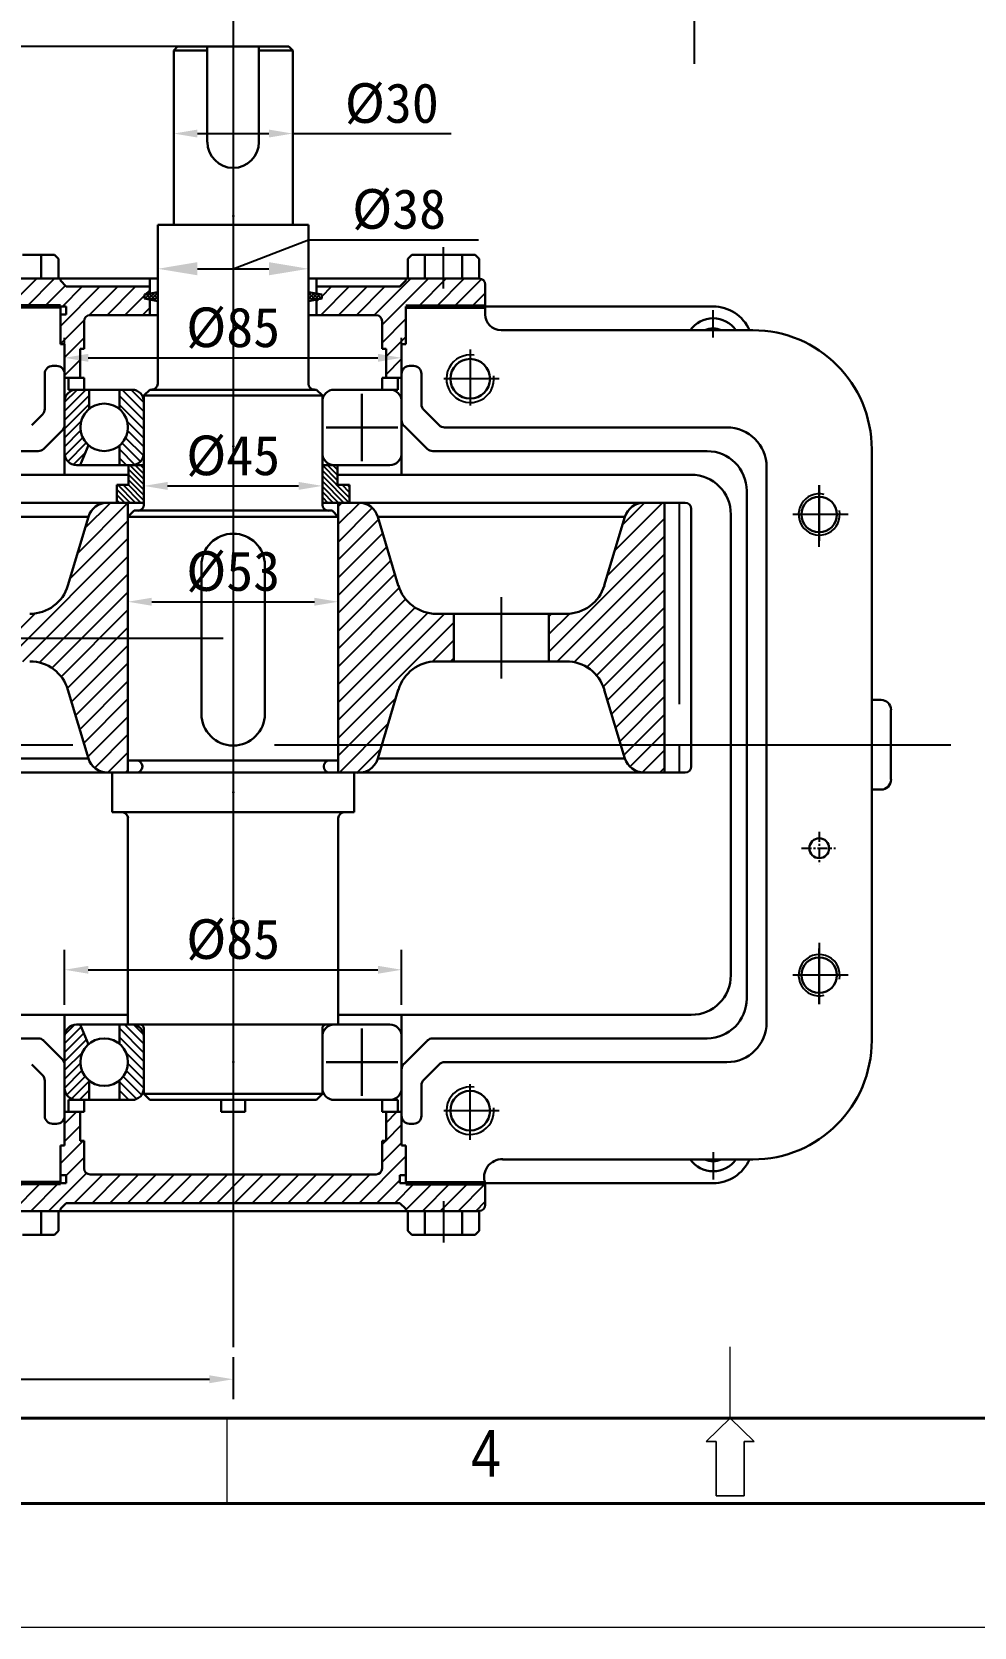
# Model space of a CAD drawing. Header units: millimetres. Extents: x 918 to 1207, y 512 to 723.
# Drawn here: x 1017.1 to 1076.5, y 512.5 to 613 of the extents above; entities that cross this region are included whole.
import ezdxf
from ezdxf.enums import TextEntityAlignment as Align

# ---------------------------------------------------------------- set-up
doc = ezdxf.new("R2010")
doc.units = ezdxf.units.MM
doc.header["$PDSIZE"] = -1
doc.linetypes.add('CENTER', pattern=[10.16, 6.35, -1.27, 1.27, -1.27])
doc.linetypes.add('CENTERX2', pattern=[20.32, 12.7, -2.54, 2.54, -2.54])
doc.layers.get('0').update_dxf_attribs({"lineweight": 30})
doc.layers.add('中心线', color=1, linetype='CENTER')
doc.layers.add('细线', color=7, linetype='Continuous')
for name, color, linetype, lineweight in [('特粗线', 7, 'Continuous', 60), ('粗实线', 7, 'Continuous', 40), ('细实线', 7, 'Continuous', 18)]:
    doc.layers.add(name, color=color, linetype=linetype, lineweight=lineweight)
doc.styles.add('SEACAD_arial_ttf', font='arial.ttf', dxfattribs={"height": 0.2})
doc.dimstyles.new('ISO-25', dxfattribs={"dimtxt": 2.5, "dimasz": 1.5, "dimexe": 1.25, "dimexo": 0.625, "dimtad": 1, "dimdec": 0, "dimlfac": 4, "dimtxsty": 'Standard', "dimcen": 2.5, "dimadec": 0, "dimazin": 0, "dimtfac": 1, "dimtdec": 0, "dimtmove": 0, "dimatfit": 3, "dimfxl": 1, "dimarcsym": 0})

# ---------------------------------------------------------------- blocks, each defined once
blk = doc.blocks.new('*D63')
at = {"layer": 'Defpoints', "color": 0, "transparency": 16777216}
for p in [(992.31, 530.1), (1029.81, 530.1), (1029.81, 528.08)]:
    blk.add_point(p, dxfattribs=at)
at = {"layer": '细线', "color": 0, "lineweight": -2, "transparency": 16777216}
for p, q in [((992.31, 529.48), (992.31, 526.83)), ((1029.81, 529.48), (1029.81, 526.83)), ((993.81, 528.08), (1028.31, 528.08))]:
    blk.add_line(p, q, dxfattribs=at)
at = {"layer": '细线', "color": 0, "transparency": 16777216}
for points in [[(993.81, 528.33), (993.81, 527.83), (992.31, 528.08)], [(1028.31, 528.33), (1028.31, 527.83), (1029.81, 528.08)]]:
    blk.add_solid(points, dxfattribs=at)
at = {"layer": '细线', "color": 0, "transparency": 16777216, "insert": (1011.06, 529.96), "char_height": 2.5, "attachment_point": 5}
blk.add_mtext('%%c150', dxfattribs=at)
blk = doc.blocks.new('*D64')
at = {"layer": 'Defpoints', "color": 0, "transparency": 16777216}
for p in [(935.98, 612.06), (1029.81, 612.06), (1029.81, 574.75)]:
    blk.add_point(p, dxfattribs=at)
at = {"layer": '细线', "color": 0, "lineweight": -2, "transparency": 16777216}
for p, q in [((1029.18, 612.06), (934.73, 612.06)), ((935.98, 576.25), (935.98, 610.56)), ((1029.18, 574.75), (934.73, 574.75))]:
    blk.add_line(p, q, dxfattribs=at)
at = {"layer": '细线', "color": 0, "transparency": 16777216}
for points in [[(935.73, 610.56), (936.23, 610.56), (935.98, 612.06)], [(935.73, 576.25), (936.23, 576.25), (935.98, 574.75)]]:
    blk.add_solid(points, dxfattribs=at)
at = {"layer": '细线', "color": 0, "transparency": 16777216, "insert": (934.1, 597.23), "char_height": 2.5, "attachment_point": 5, "rotation": 90}
blk.add_mtext('%%c149', dxfattribs=at)
blk = doc.blocks.new('*D66')
at = {"layer": 'Defpoints', "color": 0, "transparency": 16777216}
for p in [(1026.06, 611.81), (1033.56, 611.81), (1033.56, 606.57)]:
    blk.add_point(p, dxfattribs=at)
at = {"layer": '细线', "color": 0, "lineweight": -2, "transparency": 16777216}
for p, q in [((1026.06, 611.18), (1026.06, 605.32)), ((1033.56, 611.18), (1033.56, 605.32)), ((1027.56, 606.57), (1032.06, 606.57)), ((1033.56, 606.57), (1043.56, 606.57))]:
    blk.add_line(p, q, dxfattribs=at)
at = {"layer": '细线', "color": 0, "transparency": 16777216}
for points in [[(1027.56, 606.82), (1027.56, 606.32), (1026.06, 606.57)], [(1032.06, 606.82), (1032.06, 606.32), (1033.56, 606.57)]]:
    blk.add_solid(points, dxfattribs=at)
at = {"layer": '细线', "color": 0, "transparency": 16777216, "insert": (1039.81, 608.44), "char_height": 2.5, "attachment_point": 5}
blk.add_mtext('%%c30', dxfattribs=at)
blk = doc.blocks.new('*D67')
at = {"layer": 'Defpoints', "color": 0, "transparency": 16777216}
for p in [(1024.18, 589.68), (1035.43, 589.68), (1035.43, 584.37)]:
    blk.add_point(p, dxfattribs=at)
at = {"layer": '细线', "color": 0, "lineweight": -2, "transparency": 16777216}
for p, q in [((1024.18, 589.06), (1024.18, 583.12)), ((1035.43, 589.06), (1035.43, 583.12)), ((1025.68, 584.37), (1033.93, 584.37))]:
    blk.add_line(p, q, dxfattribs=at)
at = {"layer": '细线', "color": 0, "transparency": 16777216}
for points in [[(1025.68, 584.62), (1025.68, 584.12), (1024.18, 584.37)], [(1033.93, 584.62), (1033.93, 584.12), (1035.43, 584.37)]]:
    blk.add_solid(points, dxfattribs=at)
at = {"layer": '细线', "color": 0, "transparency": 16777216, "insert": (1029.81, 586.24), "char_height": 2.5, "attachment_point": 5}
blk.add_mtext('%%c45', dxfattribs=at)
blk = doc.blocks.new('*D68')
at = {"layer": 'Defpoints', "color": 0, "transparency": 16777216}
for p in [(1036.43, 577.07), (1023.18, 567.07), (1036.43, 567.07)]:
    blk.add_point(p, dxfattribs=at)
at = {"layer": '细线', "color": 0, "lineweight": -2, "transparency": 16777216}
for p, q in [((1023.18, 567.7), (1023.18, 578.32)), ((1036.43, 567.7), (1036.43, 578.32)), ((1024.68, 577.07), (1034.93, 577.07))]:
    blk.add_line(p, q, dxfattribs=at)
at = {"layer": '细线', "color": 0, "transparency": 16777216}
for points in [[(1024.68, 577.32), (1024.68, 576.82), (1023.18, 577.07)], [(1034.93, 577.32), (1034.93, 576.82), (1036.43, 577.07)]]:
    blk.add_solid(points, dxfattribs=at)
at = {"layer": '细线', "color": 0, "transparency": 16777216, "insert": (1029.81, 578.95), "char_height": 2.5, "attachment_point": 5}
blk.add_mtext('%%c53', dxfattribs=at)
blk = doc.blocks.new('*D69')
at = {"layer": 'Defpoints', "color": 0, "transparency": 16777216}
for p in [(1040.43, 553.88), (1019.18, 551.04), (1040.43, 551.04)]:
    blk.add_point(p, dxfattribs=at)
at = {"layer": '细线', "color": 0, "lineweight": -2, "transparency": 16777216}
for p, q in [((1019.18, 551.67), (1019.18, 555.13)), ((1040.43, 551.67), (1040.43, 555.13)), ((1020.68, 553.88), (1038.93, 553.88))]:
    blk.add_line(p, q, dxfattribs=at)
at = {"layer": '细线', "color": 0, "transparency": 16777216}
for points in [[(1020.68, 554.13), (1020.68, 553.63), (1019.18, 553.88)], [(1038.93, 554.13), (1038.93, 553.63), (1040.43, 553.88)]]:
    blk.add_solid(points, dxfattribs=at)
at = {"layer": '细线', "color": 0, "transparency": 16777216, "insert": (1029.81, 555.76), "char_height": 2.5, "attachment_point": 5}
blk.add_mtext('%%c85', dxfattribs=at)
blk = doc.blocks.new('*D74')
at = {"layer": 'Defpoints', "color": 0, "transparency": 16777216}
for p in [(1040.43, 592.44), (1019.18, 591.43), (1040.43, 591.43)]:
    blk.add_point(p, dxfattribs=at)
at = {"layer": '细线', "color": 0, "lineweight": -2, "transparency": 16777216}
for p, q in [((1019.18, 592.06), (1019.18, 593.69)), ((1040.43, 592.06), (1040.43, 593.69)), ((1020.68, 592.44), (1038.93, 592.44))]:
    blk.add_line(p, q, dxfattribs=at)
at = {"layer": '细线', "color": 0, "transparency": 16777216}
for points in [[(1020.68, 592.69), (1020.68, 592.19), (1019.18, 592.44)], [(1038.93, 592.69), (1038.93, 592.19), (1040.43, 592.44)]]:
    blk.add_solid(points, dxfattribs=at)
at = {"layer": '细线', "color": 0, "transparency": 16777216, "insert": (1029.81, 594.31), "char_height": 2.5, "attachment_point": 5}
blk.add_mtext('%%c85', dxfattribs=at)

msp = doc.modelspace()

# ---------------------------------------------------------------- hatches: boundary and pattern name
at = {"layer": '细线'}
h = msp.add_hatch(dxfattribs=at)
h.set_pattern_fill('ANSI31', color=256, scale=0.25)
h.set_pattern_definition([(45, (873.778, 493.07186), (-0.561266, 0.561266), [])])
h.paths.add_polyline_path([(962.75, 596.93), (956.27, 596.93), (955.89, 597.31), (955.89, 597.43), (951.27, 597.43, 0.414214), (950.89, 597.06), (950.89, 595.68), (955.89, 595.68), (956.27, 595.68), (956.27, 595.18), (955.89, 595.18), (955.89, 592.81), (956.25, 592.81), (956.25, 590.93), (957.14, 590.93), (957.14, 592.51), (957.39, 592.51), (957.39, 594.76, -0.414214), (957.77, 595.13), (962.75, 595.13)])
h.paths.add_polyline_path([(974.6, 597.06, 0.414214), (974.23, 597.43), (969.6, 597.43), (969.6, 597.31), (969.23, 596.93), (965.25, 596.93), (962.75, 596.93), (962.75, 595.13), (967.73, 595.13, -0.414214), (968.1, 594.76), (968.1, 592.51), (968.35, 592.51), (968.35, 590.93), (969.25, 590.93), (969.25, 592.81), (969.6, 592.81), (969.6, 595.18), (969.23, 595.18), (969.23, 595.68), (969.6, 595.68), (974.6, 595.68)])
h.paths.add_polyline_path([(992.31, 596.93), (983.68, 596.93), (983.31, 597.31), (983.31, 597.43), (978.68, 597.43, 0.414214), (978.31, 597.06), (978.31, 595.68), (983.31, 595.68), (983.68, 595.68), (983.68, 595.18), (983.31, 595.18), (983.31, 590.93), (984.56, 590.93), (984.56, 592.76), (984.81, 592.76), (984.81, 595.13, -0.414214), (985.18, 595.51), (992.31, 595.51)])
h.paths.add_polyline_path([(1006.31, 597.06, 0.414214), (1005.93, 597.43), (1001.31, 597.43), (1001.31, 597.31), (1000.93, 596.93), (992.31, 596.93), (992.31, 595.51), (999.43, 595.51, -0.414214), (999.81, 595.13), (999.81, 592.76), (1000.06, 592.76), (1000.06, 590.93), (1001.31, 590.93), (1001.31, 595.18), (1000.93, 595.18), (1000.93, 595.68), (1001.31, 595.68), (1006.31, 595.68)])
h.paths.add_polyline_path([(1024.56, 596.11), (1024.23, 596.17), (1024.23, 596.43), (1024.56, 596.49), (1024.56, 596.93), (1019.29, 596.93), (1018.92, 597.31), (1018.92, 597.43), (1014.29, 597.43, 0.414214), (1013.92, 597.06), (1013.92, 595.68), (1018.92, 595.68), (1019.29, 595.68), (1019.29, 595.18), (1018.92, 595.18), (1018.92, 593.31), (1019.18, 593.31), (1019.18, 591.18), (1020.17, 591.18), (1020.17, 593.01), (1020.42, 593.01), (1020.42, 594.76, -0.414214), (1020.79, 595.13), (1024.56, 595.13)])
h.paths.add_polyline_path([(1045.7, 597.06, 0.414214), (1045.32, 597.43), (1040.7, 597.43), (1040.7, 597.31), (1040.32, 596.93), (1035.06, 596.93), (1035.06, 596.49), (1035.39, 596.43), (1035.39, 596.17), (1035.06, 596.11), (1035.06, 595.13), (1038.82, 595.13, -0.414214), (1039.2, 594.76), (1039.2, 593.01), (1039.45, 593.01), (1039.45, 591.18), (1040.43, 591.18), (1040.43, 593.31), (1040.7, 593.31), (1040.7, 595.68), (1045.7, 595.68)])
edge = h.paths.add_edge_path()
edge.add_spline(control_points=[(961.39, 539.18), (961.42, 539.29), (961.44, 539.4), (961.45, 539.51)], knot_values=[279.245164, 279.245164, 279.245164, 279.245164, 280.663762, 280.663762, 280.663762, 280.663762], degree=3, periodic=0)
edge.add_spline(control_points=[(961.45, 539.51), (961.49, 539.71), (961.51, 539.91), (961.53, 540.11)], knot_values=[276.673071, 276.673071, 276.673071, 276.673071, 279.245164, 279.245164, 279.245164, 279.245164], degree=3, periodic=0)
edge.add_line((961.53, 540.11), (950.89, 540.11))
edge.add_line((950.89, 540.11), (950.89, 539.06))
edge.add_arc((951.27, 539.06), 0.375, 180, 270)
edge.add_line((951.27, 538.68), (955.89, 538.68))
edge.add_line((955.89, 538.68), (955.89, 538.81))
edge.add_line((955.89, 538.81), (956.27, 539.18))
edge.add_line((956.27, 539.18), (960.25, 539.18))
edge.add_line((960.25, 539.18), (961.39, 539.18))
h.paths.add_polyline_path([(974.6, 540.43), (969.6, 540.43), (969.23, 540.43), (969.23, 540.93), (969.6, 540.93), (969.6, 543.31), (969.25, 543.31), (969.25, 545.18), (968.35, 545.18), (968.35, 543.61), (968.1, 543.61), (968.1, 541.36, -0.414214), (967.73, 540.98), (965.5, 540.98), (965.5, 540.04), (965.83, 539.98), (965.83, 539.72), (965.5, 539.66), (965.5, 539.18), (969.23, 539.18), (969.6, 538.81), (969.6, 538.68), (974.23, 538.68, 0.414214), (974.6, 539.06)])
h.paths.add_polyline_path([(992.31, 540.61), (985.18, 540.61, -0.414214), (984.81, 540.98), (984.81, 543.36), (984.56, 543.36), (984.56, 545.18), (983.31, 545.18), (983.31, 540.93), (983.68, 540.93), (983.68, 540.43), (983.31, 540.43), (978.31, 540.43), (978.31, 539.06, 0.414214), (978.68, 538.68), (983.31, 538.68), (983.31, 538.81), (983.68, 539.18), (992.31, 539.18)])
h.paths.add_polyline_path([(1006.31, 540.43), (1001.31, 540.43), (1000.93, 540.43), (1000.93, 540.93), (1001.31, 540.93), (1001.31, 545.18), (1000.06, 545.18), (1000.06, 543.36), (999.81, 543.36), (999.81, 540.98, -0.414214), (999.43, 540.61), (992.31, 540.61), (992.31, 539.18), (1000.93, 539.18), (1001.31, 538.81), (1001.31, 538.68), (1005.93, 538.68, 0.414214), (1006.31, 539.06)])
h.paths.add_polyline_path([(1029.81, 540.98), (1020.79, 540.98, -0.414214), (1020.42, 541.36), (1020.42, 543.11), (1020.17, 543.11), (1020.17, 544.93), (1019.18, 544.93), (1019.18, 542.81), (1018.92, 542.81), (1018.92, 540.93), (1019.29, 540.93), (1019.29, 540.43), (1018.92, 540.43), (1013.92, 540.43), (1013.92, 539.06, 0.414214), (1014.29, 538.68), (1018.92, 538.68), (1018.92, 538.81), (1019.29, 539.18), (1029.81, 539.18)])
h.paths.add_polyline_path([(1045.7, 540.43), (1040.7, 540.43), (1040.32, 540.43), (1040.32, 540.93), (1040.7, 540.93), (1040.7, 542.81), (1040.43, 542.81), (1040.43, 544.93), (1039.45, 544.93), (1039.45, 543.11), (1039.2, 543.11), (1039.2, 541.36, -0.414214), (1038.82, 540.98), (1029.81, 540.98), (1029.81, 539.18), (1040.32, 539.18), (1040.7, 538.81), (1040.7, 538.68), (1045.32, 538.68, 0.414214), (1045.7, 539.06)])
h = msp.add_hatch(dxfattribs=at)
h.set_pattern_fill('ANSI37', color=256, scale=0.05)
h.set_pattern_definition([(45, (873.77803, 493.07186), (-0.1122532, 0.1122532), []), (135, (873.77803, 493.07186), (-0.1122532, -0.1122532), [])])
h.paths.add_polyline_path([(1035.39, 596.43), (1034.56, 596.58), (1034.56, 596.02), (1035.39, 596.17)])
h.paths.add_polyline_path([(1025.06, 596.58), (1024.23, 596.43), (1024.23, 596.17), (1025.06, 596.02)])
h = msp.add_hatch(dxfattribs=at)
h.set_pattern_fill('ANSI31', color=256, scale=0.125)
h.set_pattern_definition([(45, (873.77803, 493.07186), (-0.280633, 0.280633), [])])
h.paths.add_polyline_path([(957.37, 589.93), (957, 589.93, 0.414214), (956.25, 589.18), (956.25, 588.06), (956.93, 588.06, -0.248317), (957.37, 588.88)])
h.paths.add_polyline_path([(956.93, 588.06), (956.25, 588.06), (956.25, 586.93, 0.404901), (956.97, 586.18), (957.21, 587.37, -0.192255)])
h.paths.add_polyline_path([(984.85, 590.18), (984.06, 590.18, 0.414214), (983.31, 589.43), (983.31, 588.06), (984.37, 588.06, -0.231561), (984.85, 589.04)])
h.paths.add_polyline_path([(984.67, 587.24, -0.178973), (984.37, 588.06), (983.31, 588.06), (983.31, 586.68, 0.414214), (984.06, 585.93), (984.4, 585.93)])
h.paths.add_polyline_path([(984.4, 550.18), (984.06, 550.18, 0.414214), (983.31, 549.43), (983.31, 548.06), (984.37, 548.06, -0.178973), (984.67, 548.87)])
h.paths.add_polyline_path([(984.85, 547.07, -0.231561), (984.37, 548.06), (983.31, 548.06), (983.31, 546.68, 0.414214), (984.06, 545.93), (984.85, 545.93)])
h.paths.add_polyline_path([(1020.73, 589.21), (1020.73, 590.43), (1019.93, 590.43, 0.414214), (1019.18, 589.68), (1019.18, 588.06), (1020.18, 588.06, -0.223203)])
h.paths.add_polyline_path([(1020.18, 588.06), (1019.18, 588.06), (1019.18, 586.43, 0.414214), (1019.93, 585.68), (1020.17, 585.68), (1020.69, 586.94, -0.213833)])
h.paths.add_polyline_path([(1020.17, 550.43), (1019.93, 550.43, 0.414214), (1019.18, 549.68), (1019.18, 548.06), (1020.18, 548.06, -0.213833), (1020.69, 549.18)])
h.paths.add_polyline_path([(1020.73, 546.9, -0.223203), (1020.18, 548.06), (1019.18, 548.06), (1019.18, 546.43, 0.414214), (1019.93, 545.68), (1020.73, 545.68)])
h = msp.add_hatch(dxfattribs=at)
h.set_pattern_fill('ANSI31', color=256, scale=0.125, angle=90)
h.set_pattern_definition([(135, (873.77803, 493.07186), (-0.280633, -0.280633), [])])
h.paths.add_polyline_path([(987.18, 590.18), (986.39, 590.18), (986.39, 589.04, -0.231561), (986.87, 588.06), (987.93, 588.06), (987.93, 589.43, 0.414214)])
h.paths.add_polyline_path([(987.93, 588.06), (986.87, 588.06, -0.231561), (986.39, 587.07), (986.39, 585.93), (987.18, 585.93, 0.414214), (987.93, 586.68)])
h.paths.add_polyline_path([(987.93, 549.43, 0.414214), (987.18, 550.18), (986.39, 550.18), (986.39, 549.04, -0.231561), (986.87, 548.06), (987.93, 548.06)])
h.paths.add_polyline_path([(987.93, 548.06), (986.87, 548.06, -0.231561), (986.39, 547.07), (986.39, 545.93), (987.18, 545.93, 0.414214), (987.93, 546.68)])
h.paths.add_polyline_path([(958.87, 589.93), (958.5, 589.93), (958.5, 588.88, -0.248317), (958.93, 588.06), (959.62, 588.06), (959.62, 589.18, 0.414214)])
h.paths.add_polyline_path([(959.62, 588.06), (958.93, 588.06, -0.248317), (958.5, 587.23), (958.5, 586.18), (958.87, 586.18, 0.414214), (959.62, 586.93)])
h.paths.add_polyline_path([(1024.18, 589.68, 0.414214), (1023.43, 590.43), (1022.64, 590.43), (1022.64, 589.21, -0.223203), (1023.18, 588.06), (1024.18, 588.06)])
h.paths.add_polyline_path([(1024.18, 588.06), (1023.18, 588.06, -0.223203), (1022.64, 586.9), (1022.64, 585.68), (1023.43, 585.68, 0.414214), (1024.18, 586.43)])
h.paths.add_polyline_path([(1024.18, 548.06), (1023.18, 548.06, -0.223203), (1022.64, 546.9), (1022.64, 545.68), (1023.43, 545.68, 0.414214), (1024.18, 546.43)])
h.paths.add_polyline_path([(1024.18, 549.68, 0.414214), (1023.43, 550.43), (1023.18, 550.43), (1022.64, 550.43), (1022.64, 549.21, -0.223203), (1023.18, 548.06), (1024.18, 548.06)])
h = msp.add_hatch(dxfattribs=at)
h.set_pattern_fill('ANSI31', color=256, scale=0.075, angle=90)
h.set_pattern_definition([(135, (873.77803, 493.07186), (-0.1683798, -0.1683798), [])])
h.paths.add_polyline_path([(1023.22, 584.43), (1022.47, 584.43), (1022.47, 583.31), (1024.18, 583.31), (1024.18, 585.68), (1023.22, 585.68)])
h.paths.add_polyline_path([(1035.43, 583.31), (1037.14, 583.31), (1037.14, 584.43), (1036.39, 584.43), (1036.39, 585.68), (1035.43, 585.68)])
h = msp.add_hatch(dxfattribs=at)
h.set_pattern_fill('ANSI31', color=256, scale=0.25)
h.set_pattern_definition([(45, (992.3085, 549.0577), (-0.561266, 0.561266), [])])
h.paths.add_polyline_path([(1006.41, 578.09), (1005.12, 582.42, 0.331376), (1003.92, 583.31), (1002.62, 583.31), (1002.62, 566.31), (1003.92, 566.31, 0.331376), (1005.12, 567.2), (1006.41, 571.52, -0.331376), (1008.81, 573.31), (1009.9, 573.31), (1009.9, 576.31), (1008.81, 576.31, -0.331376)])
h.paths.add_polyline_path([(1019.39, 571.52), (1020.69, 567.2, 0.331376), (1021.88, 566.31), (1023.18, 566.31), (1023.18, 583.31), (1021.88, 583.31, 0.331376), (1020.69, 582.42), (1019.39, 578.09, -0.331376), (1017, 576.31), (1015.9, 576.31), (1015.9, 573.31), (1017, 573.31, -0.331376)])
h.paths.add_polyline_path([(1042.62, 573.31), (1043.71, 573.31), (1043.71, 576.31), (1042.62, 576.31, -0.331376), (1040.22, 578.09), (1038.93, 582.42, 0.331376), (1037.73, 583.31), (1036.43, 583.31), (1036.43, 566.31), (1037.73, 566.31, 0.331376), (1038.93, 567.2), (1040.22, 571.52, -0.331376)])
h.paths.add_polyline_path([(1050.81, 576.31), (1049.71, 576.31), (1049.71, 573.31), (1050.81, 573.31, -0.331376), (1053.2, 571.52), (1054.5, 567.2, 0.331376), (1055.7, 566.31), (1057, 566.31), (1057, 583.31), (1055.7, 583.31, 0.331376), (1054.5, 582.42), (1053.2, 578.09, -0.331376)])

# ---------------------------------------------------------------- linework, layer by layer
for p, q in [((1026.31, 612.06), (1026.06, 611.81)), ((1026.06, 611.81), (1026.06, 600.81)), ((1026.06, 611.81), (1028.18, 611.81)), ((1029.81, 612.06), (1026.31, 612.06)), ((1028.18, 612.06), (1028.18, 606.03)), ((1029.81, 612.06), (1033.31, 612.06)), ((1031.43, 612.06), (1031.43, 606.03)), ((1031.43, 611.81), (1033.56, 611.81)), ((1033.31, 612.06), (1033.56, 611.81)), ((1033.56, 611.81), (1033.56, 600.81)), ((1025.06, 600.81), (1025.68, 600.81)), ((1025.68, 600.81), (1033.93, 600.81)), ((1033.93, 600.81), (1034.56, 600.81)), ((1018.54, 598.93), (1016.54, 598.93)), ((1017.71, 597.43), (1017.71, 598.93)), ((1018.54, 598.93), (1018.79, 598.68)), ((1018.79, 597.43), (1018.79, 598.68)), ((1041.07, 598.93), (1040.82, 598.68)), ((1040.82, 597.43), (1040.82, 598.68)), ((1041.07, 598.93), (1043.07, 598.93)), ((1041.9, 597.43), (1041.9, 598.93)), ((1045.07, 598.93), (1043.07, 598.93)), ((1044.24, 597.43), (1044.24, 598.93)), ((1045.07, 598.93), (1045.32, 598.68)), ((1045.32, 597.43), (1045.32, 598.68)), ((1014.29, 597.43), (1025.06, 597.43)), ((1018.92, 597.43), (1018.92, 597.31)), ((1019.29, 596.93), (1018.92, 597.31)), ((1024.56, 597.43), (1024.56, 596.49)), ((1045.32, 597.43), (1034.56, 597.43)), ((1035.06, 597.43), (1035.06, 596.49)), ((1040.32, 596.93), (1040.7, 597.31)), ((1040.7, 597.43), (1040.7, 597.31)), ((1019.29, 596.93), (1024.56, 596.93)), ((1025.06, 596.58), (1024.23, 596.43)), ((1024.23, 596.43), (1024.23, 596.17)), ((1025.06, 596.02), (1024.23, 596.17)), ((1024.56, 596.11), (1024.56, 595.13)), ((1034.56, 596.58), (1035.39, 596.43)), ((1034.56, 596.02), (1035.39, 596.17)), ((1040.32, 596.93), (1035.06, 596.93)), ((1035.06, 596.11), (1035.06, 595.13)), ((1035.39, 596.43), (1035.39, 596.17)), ((1045.7, 595.68), (1045.7, 597.06)), ((1018.92, 593.31), (1018.92, 595.68)), ((1018.92, 595.68), (1019.29, 595.68)), ((1018.92, 595.68), (1018.92, 595.18)), ((1019.29, 595.18), (1018.92, 595.18)), ((1019.29, 595.68), (1019.29, 595.18)), ((1020.79, 595.13), (1025.06, 595.13)), ((1038.82, 595.13), (1034.56, 595.13)), ((1040.7, 593.31), (1040.7, 595.68)), ((1045.7, 595.68), (1060.06, 595.68)), ((1045.7, 595.68), (1045.7, 595.18)), ((1020.42, 593.01), (1020.42, 594.76)), ((1039.2, 593.01), (1039.2, 594.76)), ((1046.7, 594.18), (1062.56, 594.18)), ((1019.18, 593.31), (1018.92, 593.31)), ((1019.18, 589.68), (1019.18, 593.31)), ((1040.43, 593.31), (1040.7, 593.31)), ((1040.43, 589.68), (1040.43, 593.31)), ((1020.17, 593.01), (1020.42, 593.01)), ((1020.17, 593.01), (1020.17, 591.18)), ((1039.45, 593.01), (1039.2, 593.01)), ((1039.45, 593.01), (1039.45, 591.18)), ((1017.93, 589.22), (1017.93, 591.43)), ((1018.68, 591.93), (1018.43, 591.93)), ((1019.18, 591.18), (1020.42, 591.18)), ((1019.43, 591.18), (1019.43, 590.43)), ((1020.42, 591.18), (1020.42, 590.43)), ((1040.43, 591.18), (1039.2, 591.18)), ((1039.2, 591.18), (1039.2, 590.43)), ((1040.18, 591.18), (1040.18, 590.43)), ((1040.43, 590.43), (1040.43, 591.43)), ((1040.93, 591.93), (1041.18, 591.93)), ((1041.68, 591.43), (1041.68, 589.51)), ((1019.43, 590.43), (1023.43, 590.43)), ((1020.73, 589.21), (1020.73, 590.43)), ((1022.64, 589.21), (1022.64, 590.43)), ((1024.18, 590.06), (1024.56, 590.43)), ((1024.18, 590.06), (1035.43, 590.06)), ((1024.68, 590.43), (1024.56, 590.43)), ((1024.68, 590.43), (1034.93, 590.43)), ((1035.06, 590.43), (1034.93, 590.43)), ((1035.06, 590.43), (1035.43, 590.06)), ((1037.93, 585.93), (1037.93, 590.18)), ((1019.18, 589.68), (1019.18, 586.43)), ((1040.43, 589.68), (1040.43, 585.07)), ((1042.79, 588.2), (1041.83, 589.16)), ((1017.12, 588.2), (1017.79, 588.87)), ((1035.68, 588.06), (1040.18, 588.06)), ((1042.04, 586.7), (1040.58, 588.16)), ((1043.14, 588.06), (1060.93, 588.06)), ((1017.87, 586.7), (1019.04, 587.87)), ((1017.52, 586.56), (1010.72, 586.56)), ((1019.18, 586.43), (1019.18, 585.07)), ((1020.17, 585.68), (1020.69, 586.94)), ((1022.64, 585.68), (1022.64, 586.9)), ((1042.39, 586.56), (1059.68, 586.56)), ((1070.06, 586.68), (1070.06, 568.06)), ((1023.22, 585.07), (997.42, 585.07)), ((1024.18, 585.68), (1019.93, 585.68)), ((1023.22, 585.68), (1023.22, 584.43)), ((1039.68, 585.68), (1035.43, 585.68)), ((1036.39, 585.68), (1036.39, 584.43)), ((1036.39, 585.07), (1058.68, 585.07)), ((1058.68, 585.07), (1058.68, 585.07)), ((1063.43, 585.56), (1063.43, 563.94)), ((1023.22, 584.43), (1022.47, 584.43)), ((1022.47, 584.43), (1022.47, 583.31)), ((1036.39, 584.43), (1037.14, 584.43)), ((1037.14, 584.43), (1037.14, 583.31)), ((1062.18, 584.06), (1062.18, 563.94)), ((1024.18, 583.31), (1002.43, 583.31)), ((1057, 583.31), (1057, 566.31)), ((1005.12, 582.42), (1020.69, 582.42)), ((1020.69, 582.42), (1019.39, 578.09)), ((1023.18, 582.43), (1036.43, 582.43)), ((1023.81, 582.81), (1023.56, 582.81)), ((1023.81, 582.81), (1035.81, 582.81)), ((1038.93, 582.42), (1040.22, 578.09)), ((1038.93, 582.42), (1054.5, 582.42)), ((1054.5, 582.42), (1053.2, 578.09)), ((1058.68, 582.93), (1058.68, 566.68)), ((1061.18, 582.57), (1061.18, 563.94)), ((1027.81, 579.36), (1027.81, 572.35)), ((1031.81, 579.36), (1031.81, 572.35)), ((1046.71, 576.31), (1042.62, 576.31)), ((1043.71, 576.31), (1043.71, 573.31)), ((1046.71, 576.31), (1050.81, 576.31)), ((1049.71, 576.31), (1049.71, 573.31)), ((1046.71, 573.31), (1042.62, 573.31)), ((1046.71, 573.31), (1050.81, 573.31)), ((1027.81, 570.01), (1027.81, 572.35)), ((1031.81, 570.01), (1031.81, 572.35)), ((1062.18, 552.06), (1062.18, 572.17)), ((1063.43, 550.56), (1063.43, 572.17)), ((1020.69, 567.2), (1019.39, 571.52)), ((1038.93, 567.2), (1040.22, 571.52)), ((1054.5, 567.2), (1053.2, 571.52)), ((1070.06, 570.88), (1070.65, 570.88)), ((1071.27, 570.26), (1071.27, 565.86)), ((1070.06, 549.43), (1070.06, 568.06)), ((1005.12, 567.2), (1020.69, 567.2)), ((1023.18, 567.07), (1023.71, 567.07)), ((1023.71, 567.07), (1035.9, 567.07)), ((1036.43, 567.07), (1035.9, 567.07)), ((1038.93, 567.2), (1054.5, 567.2)), ((1023.71, 566.31), (1003.92, 566.31)), ((1035.9, 566.31), (1023.71, 566.31)), ((1024.09, 566.7), (1024.09, 566.68)), ((1035.53, 566.7), (1035.53, 566.68)), ((1035.9, 566.31), (1037.43, 566.31)), ((1037.43, 566.31), (1058.31, 566.31)), ((1070.06, 565.23), (1070.65, 565.23)), ((1061.18, 553.54), (1061.18, 563.94)), ((997.42, 551.04), (1023.18, 551.04)), ((1019.18, 551.04), (1019.18, 546.43)), ((1036.39, 551.04), (1058.68, 551.04)), ((1040.43, 551.04), (1040.43, 546.43)), ((1023.43, 550.43), (1019.93, 550.43)), ((1020.17, 550.43), (1020.69, 549.18)), ((1022.64, 550.43), (1022.64, 549.21)), ((1035.68, 550.43), (1023.93, 550.43)), ((1024.18, 546.06), (1024.18, 550.18)), ((1035.43, 549.68), (1035.43, 550.18)), ((1036.18, 550.43), (1039.68, 550.43)), ((1037.93, 550.18), (1037.93, 545.93)), ((1017.52, 549.56), (1008.78, 549.56)), ((1017.87, 549.41), (1019.04, 548.25)), ((1042.04, 549.41), (1040.58, 547.95)), ((1042.39, 549.56), (1059.68, 549.56)), ((1017.12, 547.91), (1017.79, 547.25)), ((1035.68, 548.06), (1040.18, 548.06)), ((1042.79, 547.91), (1041.83, 546.95)), ((1043.14, 548.06), (1060.93, 548.06)), ((1017.93, 546.89), (1017.93, 544.68)), ((1020.73, 546.9), (1020.73, 545.68)), ((1022.64, 546.9), (1022.64, 545.68)), ((1019.18, 546.43), (1019.18, 545.68)), ((1024.56, 545.68), (1024.18, 546.06)), ((1024.18, 546.06), (1035.43, 546.06)), ((1035.06, 545.68), (1035.43, 546.06)), ((1035.43, 546.06), (1035.43, 546.43)), ((1040.43, 545.68), (1040.43, 546.43)), ((1041.68, 544.68), (1041.68, 546.6)), ((1019.18, 545.68), (1019.18, 542.81)), ((1019.18, 544.93), (1020.42, 544.93)), ((1019.43, 544.93), (1019.43, 545.68)), ((1019.43, 545.68), (1023.43, 545.68)), ((1020.17, 543.11), (1020.17, 544.93)), ((1020.42, 544.93), (1020.42, 545.68)), ((1035.06, 545.68), (1024.56, 545.68)), ((1029.06, 544.93), (1029.06, 545.68)), ((1029.81, 544.93), (1029.06, 544.93)), ((1029.81, 544.93), (1030.56, 544.93)), ((1030.56, 544.93), (1030.56, 545.68)), ((1036.18, 545.68), (1039.68, 545.68)), ((1039.2, 544.93), (1039.2, 545.68)), ((1040.43, 544.93), (1039.2, 544.93)), ((1039.45, 543.11), (1039.45, 544.93)), ((1040.18, 545.68), (1039.58, 545.68)), ((1040.18, 544.93), (1040.18, 545.68)), ((1040.43, 545.68), (1040.43, 544.68)), ((1040.43, 545.68), (1040.43, 542.81)), ((1018.68, 544.18), (1018.43, 544.18)), ((1040.93, 544.18), (1041.18, 544.18)), ((1018.92, 542.81), (1018.92, 540.43)), ((1019.18, 542.81), (1018.92, 542.81)), ((1020.17, 543.11), (1020.42, 543.11)), ((1020.42, 543.11), (1020.42, 541.36)), ((1039.45, 543.11), (1039.2, 543.11)), ((1039.2, 543.11), (1039.2, 541.36)), ((1040.43, 542.81), (1040.7, 542.81)), ((1040.7, 542.81), (1040.7, 540.43)), ((1046.79, 541.93), (1062.56, 541.93)), ((1018.92, 540.93), (1019.29, 540.93)), ((1018.92, 540.93), (1018.92, 540.43)), ((1019.29, 540.93), (1019.29, 540.43)), ((1020.79, 540.98), (1029.81, 540.98)), ((1038.82, 540.98), (1029.81, 540.98)), ((1040.32, 540.93), (1040.7, 540.93)), ((1040.32, 540.93), (1040.32, 540.43)), ((1040.7, 540.93), (1040.7, 540.43)), ((1019.29, 540.43), (1018.92, 540.43)), ((1040.7, 540.43), (1040.32, 540.43)), ((1045.7, 540.43), (1045.7, 539.06)), ((1045.7, 540.43), (1060.06, 540.43)), ((1019.29, 539.18), (1018.92, 538.81)), ((1018.92, 538.68), (1018.92, 538.81)), ((1019.29, 539.18), (1029.81, 539.18)), ((1040.32, 539.18), (1029.81, 539.18)), ((1040.32, 539.18), (1040.7, 538.81)), ((1040.7, 538.68), (1040.7, 538.81)), ((1014.29, 538.68), (1029.81, 538.68)), ((1017.71, 538.68), (1017.71, 537.18)), ((1018.79, 538.68), (1018.79, 537.43)), ((1045.32, 538.68), (1029.81, 538.68)), ((1040.82, 538.68), (1040.82, 537.43)), ((1041.9, 538.68), (1041.9, 537.18)), ((1044.24, 538.68), (1044.24, 537.18)), ((1045.32, 538.68), (1045.32, 537.43)), ((1018.54, 537.18), (1016.54, 537.18)), ((1018.54, 537.18), (1018.79, 537.43)), ((1041.07, 537.18), (1040.82, 537.43)), ((1041.07, 537.18), (1043.07, 537.18)), ((1045.07, 537.18), (1043.07, 537.18)), ((1045.07, 537.18), (1045.32, 537.43))]:
    msp.add_line(p, q)
at = {"color": 7, "linetype": 'Continuous'}
for p, q in [((1025.06, 600.81), (1025.06, 590.81)), ((1034.56, 600.81), (1034.56, 590.81)), ((1024.18, 590.06), (1024.18, 583.18)), ((1035.43, 590.06), (1035.43, 583.18)), ((1036.18, 590.43), (1040.18, 590.43)), ((1023.18, 583.31), (1023.18, 566.31)), ((1035.43, 583.31), (1057, 583.31)), ((1036.43, 583.31), (1036.43, 566.31)), ((1055.7, 583.31), (1058.31, 583.31)), ((1023.56, 582.81), (1023.18, 582.43)), ((1035.81, 582.81), (1036.06, 582.81)), ((1036.06, 582.81), (1036.43, 582.43)), ((1022.18, 566.31), (1022.18, 563.81)), ((1037.43, 566.31), (1037.43, 563.81)), ((1022.18, 563.81), (1036.81, 563.81)), ((1023.18, 563.43), (1023.18, 550.43)), ((1036.43, 563.43), (1036.43, 550.43)), ((1036.81, 563.81), (1037.43, 563.81)), ((1023.18, 550.43), (1023.93, 550.43)), ((1035.68, 550.43), (1036.18, 550.43)), ((1024.18, 549.68), (1024.18, 546.43)), ((1035.43, 549.68), (1035.43, 546.43)), ((1019.93, 545.68), (1023.43, 545.68))]:
    msp.add_line(p, q, dxfattribs=at)
for centre, radius in [((1044.75, 591.12), 1.25), ((1021.68, 588.06), 1.5), ((1066.75, 582.57), 1.12), ((1066.75, 561.54), 0.625), ((1066.75, 553.54), 1.12), ((1021.68, 548.06), 1.5), ((1044.75, 545), 1.25)]:
    msp.add_circle(centre, radius)
for centre, radius, start, end in [((1029.81, 606.03), 1.62, 180, 0), ((1045.32, 597.06), 0.375, 0, 90), ((1020.79, 594.76), 0.375, 90, 180), ((1038.82, 594.76), 0.375, 0, 90), ((1046.7, 595.18), 1, 180, 270), ((1060.06, 593.18), 2.5, 23.5782, 90), ((1060.06, 593.18), 1.75, 34.8499, 145.1501), ((1060.06, 593.18), 1.12, 62.734, 117.266), ((1062.56, 586.68), 7.5, 0, 90), ((1018.43, 591.43), 0.5, 90, 180), ((1018.68, 591.43), 0.5, 0, 90), ((1040.93, 591.43), 0.5, 90, 180), ((1041.18, 591.43), 0.5, 0, 90), ((1019.93, 589.68), 0.75, 90, 180), ((1023.43, 589.68), 0.75, 0, 90), ((1024.68, 590.81), 0.375, 270, 0), ((1034.93, 590.81), 0.375, 180, 270), ((1039.68, 589.68), 0.75, 0, 90), ((1017.43, 589.22), 0.5, 315, 0), ((1042.18, 589.51), 0.5, 180, 225), ((1018.68, 588.22), 0.5, 315, 0), ((1040.93, 588.51), 0.5, 180, 225), ((1043.14, 588.56), 0.5, 225, 270), ((1060.93, 585.56), 2.5, 0, 90), ((1017.52, 587.06), 0.5, 270, 315), ((1019.93, 586.43), 0.75, 180, 270), ((1023.43, 586.43), 0.75, 270, 0), ((1036.18, 586.43), 0.75, 180, 270), ((1039.68, 586.43), 0.75, 270, 0), ((1042.39, 587.06), 0.5, 225, 270), ((1059.68, 584.06), 2.5, 0, 90), ((1058.68, 582.57), 2.5, 0, 90), ((1021.88, 582.06), 1.25, 90, 163.3357), ((1023.81, 583.18), 0.375, 270, 0), ((1037.73, 582.06), 1.25, 16.6643, 90), ((1055.7, 582.06), 1.25, 90, 163.3357), ((1058.31, 582.93), 0.375, 0, 90), ((1029.81, 579.36), 2, 0, 180), ((1017, 578.81), 2.5, 270, 343.3357), ((1042.62, 578.81), 2.5, 196.6643, 270), ((1050.81, 578.81), 2.5, 270, 343.3357), ((1017, 570.81), 2.5, 16.6643, 90), ((1042.62, 570.81), 2.5, 90, 163.3357), ((1050.81, 570.81), 2.5, 16.6643, 90), ((1029.81, 570.01), 2, 180, 0), ((1070.65, 570.26), 0.625, 0, 90), ((1021.88, 567.56), 1.25, 196.6643, 270), ((1023.71, 566.7), 0.375, 0, 90), ((1035.9, 566.7), 0.375, 90, 180), ((1037.68, 567.59), 1.31, 259.0964, 342.4751), ((1055.7, 567.56), 1.25, 196.6643, 270), ((1023.71, 566.68), 0.375, 270, 0), ((1035.9, 566.68), 0.375, 180, 270), ((1058.31, 566.68), 0.375, 270, 0), ((1070.65, 565.86), 0.625, 270, 0), ((1058.68, 553.54), 2.5, 270, 0), ((1059.68, 552.06), 2.5, 270, 0), ((1019.93, 549.68), 0.75, 90, 180), ((1023.43, 549.68), 0.75, 0, 90), ((1023.93, 550.18), 0.25, 0, 90), ((1035.68, 550.18), 0.25, 90, 180), ((1036.18, 549.68), 0.75, 90, 180), ((1039.68, 549.68), 0.75, 0, 90), ((1060.93, 550.56), 2.5, 270, 0), ((1017.52, 549.06), 0.5, 45, 90), ((1042.39, 549.06), 0.5, 90, 135), ((1062.56, 549.43), 7.5, 270, 0), ((1018.68, 547.89), 0.5, 0, 45), ((1040.93, 547.6), 0.5, 135, 180), ((1043.14, 547.56), 0.5, 90, 135), ((1017.43, 546.89), 0.5, 0, 45), ((1042.18, 546.6), 0.5, 135, 180), ((1019.93, 546.43), 0.75, 180, 270), ((1036.18, 546.43), 0.75, 180, 270), ((1039.68, 546.43), 0.75, 270, 0), ((1018.43, 544.68), 0.5, 180, 270), ((1018.68, 544.68), 0.5, 270, 0), ((1040.93, 544.68), 0.5, 180, 270), ((1041.18, 544.68), 0.5, 270, 0), ((1046.75, 540.82), 1.12, 87.5514, 200.1712), ((1060.06, 542.93), 1.75, 214.8499, 325.1501), ((1060.06, 542.93), 1.12, 242.734, 297.266), ((1060.06, 542.93), 2.5, 270, 336.4218), ((1020.79, 541.36), 0.375, 180, 270), ((1038.82, 541.36), 0.375, 270, 0), ((1045.32, 539.06), 0.375, 270, 0)]:
    msp.add_arc(centre, radius, start, end)
for centre, radius, start, end in [((1036.18, 589.68), 0.75, 90, 180), ((1035.81, 583.18), 0.375, 180, 270), ((1022.81, 563.43), 0.375, 0, 90), ((1036.81, 563.43), 0.375, 90, 180), ((1023.43, 546.43), 0.75, 270, 0)]:
    msp.add_arc(centre, radius, start, end, dxfattribs=at)
for p in [(1029.81, 601.37), (1029.81, 594.13), (1029.81, 586.87), (1029.81, 565.06), (1029.81, 557.12), (1029.81, 548.06)]:
    msp.add_point(p, dxfattribs=at)
at = {"layer": '中心线', "ltscale": 2}
msp.add_line((1058.89, 610.97), (1058.89, 620.8), dxfattribs=at)
at = {"layer": '中心线', "linetype": 'CENTERX2', "ltscale": 10}
msp.add_line((1029.81, 616), (1029.81, 530.1), dxfattribs=at)
at = {"layer": '中心线'}
for p, q in [((1043.07, 596.8), (1043.07, 599.41)), ((1060.06, 593.73), (1060.06, 595.44)), ((1044.75, 592.96), (1044.75, 589.44)), ((1046.58, 591.12), (1043.08, 591.12)), ((1066.75, 580.53), (1066.75, 584.41)), ((1066.75, 584.41), (1066.75, 580.9)), ((1068.58, 582.57), (1065.08, 582.57)), ((1046.71, 577.35), (1046.71, 572.23)), ((1066.75, 555.58), (1066.75, 551.71)), ((1066.75, 551.71), (1066.75, 555.22)), ((1068.58, 553.54), (1065.08, 553.54)), ((1044.75, 543.16), (1044.75, 546.67)), ((1046.58, 545), (1043.08, 545)), ((1060.06, 542.39), (1060.06, 540.67)), ((1043.07, 539.31), (1043.07, 536.7))]:
    msp.add_line(p, q, dxfattribs=at)
at = {"layer": '中心线', "color": 7, "linetype": 'CENTERX2'}
msp.add_line((1057.93, 583.31), (1057.93, 566.31), dxfattribs=at)
at = {"layer": '中心线', "ltscale": 10}
msp.add_line((930.81, 568.06), (1075.05, 568.06), dxfattribs=at)
at = {"layer": '中心线', "ltscale": 0.1}
for p, q in [((1066.75, 562.57), (1066.75, 560.53)), ((1065.63, 561.54), (1067.78, 561.54))]:
    msp.add_line(p, q, dxfattribs=at)
at = {"layer": '特粗线'}
for p, q in [((1018.92, 595.68), (1013.92, 595.68)), ((1040.7, 595.68), (1045.7, 595.68)), ((1018.92, 540.43), (1013.92, 540.43)), ((1040.7, 540.43), (1045.7, 540.43))]:
    msp.add_line(p, q, dxfattribs=at)
at = {"layer": '粗实线'}
for p, q in [((930.3, 525.63), (1194.56, 525.63)), ((924.93, 520.26), (1199.93, 520.26)), ((924.93, 520.26), (1199.93, 520.26))]:
    msp.add_line(p, q, dxfattribs=at)
at = {"layer": '细实线'}
for p, q in [((1061.14, 525.63), (1061.14, 530.13)), ((1029.4, 525.63), (1029.4, 520.26)), ((1061.14, 525.63), (1059.63, 524.16)), ((1061.14, 525.63), (1062.64, 524.16)), ((1059.63, 524.16), (1060.26, 524.16)), ((1060.26, 524.16), (1060.26, 520.73)), ((1062.02, 524.16), (1062.02, 520.73)), ((1062.02, 524.16), (1062.64, 524.16)), ((918.23, 512.46), (1206.93, 512.46))]:
    msp.add_line(p, q, dxfattribs=at)
msp.add_lwpolyline([(1062.02, 524.16), (1062.64, 524.16), (1061.14, 525.63), (1059.63, 524.16), (1060.26, 524.16), (1060.26, 520.73), (1062.02, 520.73), (1062.02, 524.16)], close=True, dxfattribs=at)
msp.add_lwpolyline([(1062.02, 524.16), (1062.64, 524.16), (1061.14, 525.63), (1059.63, 524.16), (1060.26, 524.16), (1060.26, 520.73), (1062.02, 520.73), (1062.02, 524.16)], close=True, dxfattribs=at)
msp.add_lwpolyline([(1062.02, 524.16), (1062.02, 520.73), (1060.26, 520.73), (1060.26, 524.16), (1059.63, 524.16), (1061.14, 525.63), (1062.64, 524.16), (1062.02, 524.16)], dxfattribs=at)
msp.add_lwpolyline([(1062.02, 524.16), (1062.02, 520.73), (1060.26, 520.73), (1060.26, 524.16), (1059.63, 524.16), (1061.14, 525.63), (1062.64, 524.16), (1062.02, 524.16)], dxfattribs=at)
at = {"layer": '细线'}
for p, q in [((1025.06, 600.65), (1025.06, 599.56)), ((1034.56, 600.65), (1034.56, 599.56)), ((1029.81, 598.05), (1034.56, 599.87)), ((1034.56, 599.87), (1045.28, 599.87)), ((1027.56, 598.05), (1032.06, 598.05))]:
    msp.add_line(p, q, dxfattribs=at)
for centre, radius, start, end in [((1044.75, 591.12), 1.5, 80.5844, 7.1985), ((1066.75, 582.57), 1.3, 76.0604, 10.8011), ((1066.75, 553.54), 1.3, 349.1989, 283.9396), ((1044.75, 545), 1.5, 80.5844, 7.1985)]:
    msp.add_arc(centre, radius, start, end, dxfattribs=at)
for points in [[(1027.56, 598.47), (1027.56, 597.64), (1025.06, 598.05)], [(1032.06, 598.47), (1032.06, 597.64), (1034.56, 598.05)]]:
    msp.add_solid(points, dxfattribs=at)

# ---------------------------------------------------------------- texts
at = {"layer": '细实线', "style": 'SEACAD_arial_ttf', "width": 0.819}
msp.add_text('4', height=2.94, dxfattribs=at).set_placement((1044.81, 524.89), align=Align.TOP_LEFT)
at = {"layer": '细线', "insert": (1040.27, 601.77), "char_height": 2.5, "attachment_point": 5}
msp.add_mtext('%%c38', dxfattribs=at)

# ---------------------------------------------------------------- dimensions: what is measured, and where the dimension line sits
at = {"layer": '细线'}
dim = msp.add_linear_dim(base=(935.98, 612.06), p1=(1029.81, 574.75), p2=(1029.81, 612.06), angle=90, dimstyle='ISO-25', override={"dimpost": '%%c<>'}, dxfattribs=at)
dim.commit()
dim.dimension.update_dxf_attribs({"geometry": '*D64', "text_midpoint": (935.98, 597.23), "dimtype": 160})
dim = msp.add_linear_dim(base=(1033.56, 606.57), p1=(1026.06, 611.81), p2=(1033.56, 611.81), text='%%c30', dimstyle='ISO-25', override={"dimpost": '%%c<>'}, dxfattribs=at)
dim.commit()
dim.dimension.update_dxf_attribs({"geometry": '*D66', "text_midpoint": (1039.81, 606.57), "dimtype": 160})
for base, p1, p2, picture, middle in [((1040.43, 592.44), (1019.18, 591.43), (1040.43, 591.43), '*D74', (1029.81, 594.31)), ((1040.43, 553.88), (1019.18, 551.04), (1040.43, 551.04), '*D69', (1029.81, 555.76))]:
    dim = msp.add_linear_dim(base=base, p1=p1, p2=p2, dimstyle='ISO-25', override={"dimpost": '%%c<>'}, dxfattribs=at)
    dim.commit()
    dim.dimension.update_dxf_attribs({"geometry": picture, "text_midpoint": middle})
for base, p1, p2, text, picture, middle in [((1035.43, 584.37), (1024.18, 589.68), (1035.43, 589.68), '%%c45', '*D67', (1029.81, 586.24)), ((1036.43, 577.07), (1023.18, 567.07), (1036.43, 567.07), '%%c53', '*D68', (1029.81, 578.95))]:
    dim = msp.add_linear_dim(base=base, p1=p1, p2=p2, text=text, dimstyle='ISO-25', override={"dimpost": '%%c<>'}, dxfattribs=at)
    dim.commit()
    dim.dimension.update_dxf_attribs({"geometry": picture, "text_midpoint": middle})
dim = msp.add_linear_dim(base=(1029.81, 528.08), p1=(992.31, 530.1), p2=(1029.81, 530.1), dimstyle='ISO-25', override={"dimpost": '%%c<>'}, dxfattribs=at)
dim.commit()
dim.dimension.update_dxf_attribs({"geometry": '*D63', "text_midpoint": (1011.06, 528.08), "dimtype": 160})

doc.saveas('drawing.dxf')
